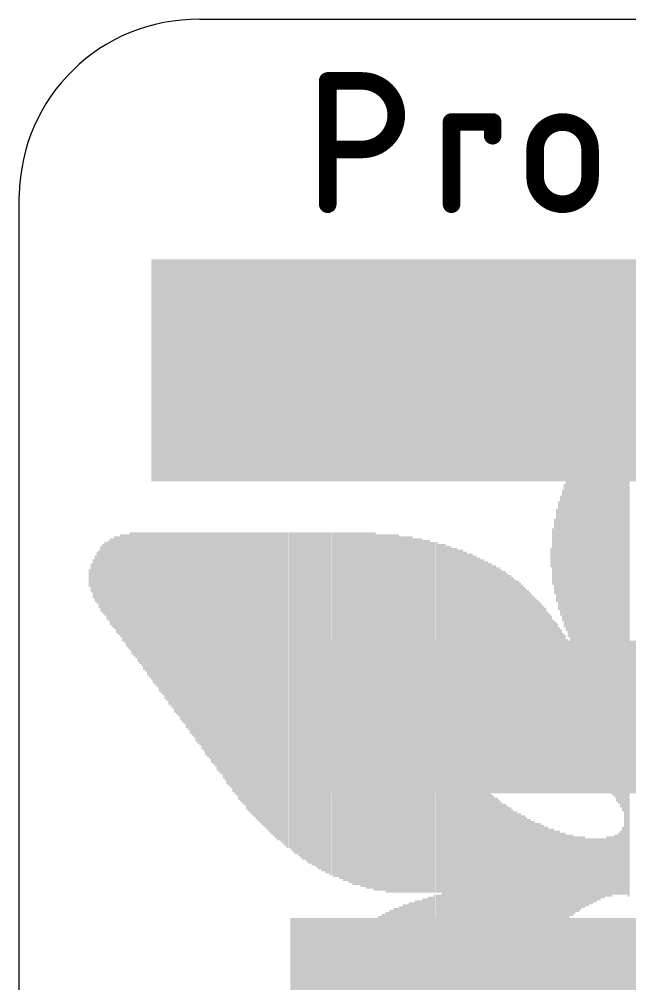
# Model space of a CAD drawing. Extents: x -5 to 27.9, y -6.2 to 6.2.
# Drawn here: x -4.95 to -0.55, y -0.92 to 6.03 of the extents above; entities that cross this region are included whole.
import ezdxf

# ---------------------------------------------------------------- set-up
doc = ezdxf.new("R2010")
doc.units = 0
for name, color, linetype in [('1', 12, 'CONTINUOUS'), ('20', 53, 'CONTINUOUS'), ('21', 40, 'CONTINUOUS'), ('22', 6, 'CONTINUOUS'), ('29', 253, 'CONTINUOUS')]:
    doc.layers.add(name, color=color, linetype=linetype)

# ---------------------------------------------------------------- blocks, each defined once
blk = doc.blocks.new('RECT')
blk.add_solid([(-0.5, -0.5), (0.5, -0.5), (-0.5, 0.5), (0.5, 0.5)])

msp = doc.modelspace()

# ---------------------------------------------------------------- linework, layer by layer
at = {"layer": '20'}
for p, q in [((-3.653, 6.0325), (26.4754, 6.0325)), ((-4.953, -4.7625), (-4.953, 4.7625))]:
    msp.add_line(p, q, dxfattribs=at)
msp.add_arc((-3.668, 4.7475), 1.2851, 89.3312, 179.3312, dxfattribs=at)
at = {"layer": '21'}
for points, const_width in [([(-2.6987, 5.588, 1), (-2.7623, 5.588)], 0.0635), ([(-2.7305, 5.6197, 1), (-2.7305, 5.5563)], 0.0635), ([(-2.4836, 5.0941, 1), (-2.4836, 5.588)], 0.127), ([(-2.4836, 5.6197, 1), (-2.4836, 5.5563)], 0.0635), ([(-2.4836, 5.5563, 1), (-2.4836, 5.6197)], 0.0635), ([(-1.8065, 5.2917, 1), (-1.87, 5.2917)], 0.0635), ([(-1.8382, 5.3234, 1), (-1.8382, 5.2599)], 0.0635), ([(-1.5101, 5.2917, 1), (-1.5736, 5.2917)], 0.0635), ([(-1.5419, 5.2599, 1), (-1.5419, 5.3234)], 0.0635), ([(-0.8403, 5.0941, 1), (-1.2354, 5.0941)], 0.127), ([(-1.5736, 5.1929, 1), (-1.5101, 5.1929)], 0.0635), ([(-2.7305, 5.1259, 1), (-2.7305, 5.0624)], 0.0635), ([(-2.4836, 5.1259, 1), (-2.4836, 5.0624)], 0.0635), ([(-2.4836, 5.0624, 1), (-2.4836, 5.1259)], 0.0635), ([(-1.2037, 5.0941, 1), (-1.2672, 5.0941)], 0.0635), ([(-0.8086, 5.0941, 1), (-0.8721, 5.0941)], 0.0635), ([(-1.2672, 5.0941, 1), (-1.2037, 5.0941)], 0.0635), ([(-0.8721, 5.0941, 1), (-0.8086, 5.0941)], 0.0635), ([(-1.2037, 4.8966, 1), (-1.2672, 4.8966)], 0.0635), ([(-1.2354, 4.8966, 1), (-0.8403, 4.8966)], 0.127), ([(-0.8086, 4.8966, 1), (-0.8721, 4.8966)], 0.0635), ([(-1.2672, 4.8966, 1), (-1.2037, 4.8966)], 0.0635), ([(-0.8721, 4.8966, 1), (-0.8086, 4.8966)], 0.0635), ([(-2.7623, 4.699, 1), (-2.6987, 4.699)], 0.0635), ([(-1.87, 4.699, 1), (-1.8065, 4.699)], 0.0635)]:
    msp.add_lwpolyline(points, format="xyb", dxfattribs=dict(at, const_width=const_width))
at = {"layer": '21', "const_width": 0.127}
for points in [[(-2.7305, 4.699), (-2.7305, 5.588)], [(-2.7305, 5.588), (-2.4836, 5.588)], [(-1.8382, 4.699), (-1.8382, 5.2917)], [(-1.8382, 5.2917), (-1.5419, 5.2917)], [(-1.5419, 5.2917), (-1.5419, 5.1929)], [(-2.4836, 5.0941), (-2.7305, 5.0941)], [(-1.2354, 4.8966), (-1.2354, 5.0941)], [(-0.8403, 5.0941), (-0.8403, 4.8966)]]:
    msp.add_lwpolyline(points, dxfattribs=at)

# ---------------------------------------------------------------- block references
at = {"layer": '1', "xscale": 7.5, "yscale": 1.5}
msp.add_blockref('RECT', (-0.2, 3.5), dxfattribs=at)
at = {"layer": '1', "xscale": 6.5}
for p in [(0.3, 1), (0.3, -1)]:
    msp.add_blockref('RECT', p, dxfattribs=at)
at = {"layer": '22', "rotation": 90}
for p, xscale, yscale in [((-0.5893, 1.571), 3.702, 0.014), ((-0.5753, 1.578), 3.716, 0.014), ((-0.5614, 1.585), 3.7579, 0.0139), ((-0.6312, 1.8714), 2.9895, 0.014), ((-0.6172, 1.8644), 3.0315, 0.014), ((-0.6033, 1.8644), 3.0873, 0.0139), ((-0.6871, 1.8644), 2.8359, 0.014), ((-0.6731, 1.8714), 2.8779, 0.014), ((-0.6591, 1.8714), 2.9057, 0.014), ((-0.6452, 1.8644), 2.9477, 0.0139), ((-0.7429, 1.8574), 2.7102, 0.0139), ((-0.729, 1.8574), 2.7381, 0.014), ((-0.715, 1.8574), 2.7661, 0.014), ((-0.7011, 1.8644), 2.8079, 0.0139), ((-0.7849, 1.8504), 2.6124, 0.0139), ((-0.7709, 1.8504), 2.6404, 0.014), ((-0.7569, 1.8504), 2.6682, 0.014), ((-0.8268, 1.8294), 2.5146, 0.014), ((-0.8128, 1.8434), 2.5426, 0.014), ((-0.7988, 1.8434), 2.5704, 0.014), ((-0.8687, 1.8155), 2.4029, 0.014), ((-0.8547, 1.8225), 2.4447, 0.014), ((-0.8407, 1.8225), 2.4727, 0.0139), ((-0.9106, 1.7876), 2.2911, 0.014), ((-0.8966, 1.7945), 2.333, 0.014), ((-0.8827, 1.8014), 2.3749, 0.0139), ((-0.9385, 1.7666), 2.2212, 0.014), ((-0.9246, 1.7806), 2.2771, 0.0139), ((-0.9805, 2.1648), 1.2573, 0.0139), ((-0.9665, 1.7456), 2.1514, 0.014), ((-0.9525, 1.7526), 2.1932, 0.014), ((-1.0084, 2.1717), 1.1036, 0.014), ((-0.9944, 2.1648), 1.1735, 0.014), ((-1.0224, 2.1647), 1.0338, 0.0139), ((-1.0503, 2.1647), 0.8662, 0.014), ((-1.0363, 2.1647), 0.95, 0.014), ((-1.0643, 2.1648), 0.7823, 0.0139), ((-1.0782, 2.1647), 0.6706, 0.014), ((-1.0922, 2.1577), 0.5448, 0.014), ((-4.2634, 1.9692), 0.6705, 0.014), ((-4.2494, 1.9552), 0.6985, 0.014), ((-4.2355, 1.9482), 0.7125, 0.0139), ((-4.2215, 1.9482), 0.7404, 0.014), ((-4.2075, 1.9342), 0.7684, 0.014), ((-4.1936, 1.9273), 0.7823, 0.0139), ((-4.1796, 1.9133), 0.8103, 0.014), ((-4.1656, 1.9063), 0.8242, 0.014), ((-4.1516, 1.9063), 0.8522, 0.014), ((-4.1376, 1.8923), 0.8802, 0.0139), ((-4.1237, 1.8854), 0.8941, 0.014), ((-4.1097, 1.8784), 0.9081, 0.014), ((-4.0957, 1.8644), 0.936, 0.0139), ((-4.0818, 1.8574), 0.95, 0.014), ((-4.0678, 1.8504), 0.964, 0.014), ((-4.0539, 1.8365), 0.9919, 0.0139), ((-4.0399, 1.8295), 1.0059, 0.014), ((-4.0259, 1.8155), 1.0338, 0.014), ((-4.0119, 1.8085), 1.0478, 0.014), ((-3.998, 1.8015), 1.0618, 0.0139), ((-3.984, 1.7876), 1.0897, 0.014), ((-3.97, 1.7806), 1.1037, 0.014), ((-3.9561, 1.7736), 1.1176, 0.0139), ((-3.9421, 1.7596), 1.1456, 0.014), ((-3.9281, 1.7526), 1.1596, 0.014), ((-3.9142, 1.7457), 1.1735, 0.0139), ((-3.9002, 1.7317), 1.2015, 0.014), ((-3.8862, 1.7247), 1.2154, 0.014), ((-3.8722, 1.7107), 1.2434, 0.014), ((-3.8583, 1.7038), 1.2573, 0.0139), ((-3.8443, 1.6967), 1.2713, 0.014), ((-3.8303, 1.6828), 1.2993, 0.014), ((-3.8164, 1.6758), 1.3132, 0.0139), ((-3.8024, 1.6688), 1.3272, 0.014), ((-3.7884, 1.6549), 1.3551, 0.014), ((-3.7745, 1.6479), 1.3691, 0.0139), ((-3.7605, 1.6409), 1.3831, 0.014), ((-3.7465, 1.6269), 1.411, 0.014), ((-3.7325, 1.6199), 1.425, 0.014), ((-3.7186, 1.6059), 1.4529, 0.0139), ((-3.7046, 1.599), 1.4669, 0.014), ((-3.6906, 1.5919), 1.4809, 0.014), ((-3.6766, 1.578), 1.5088, 0.0139), ((-3.6627, 1.571), 1.5228, 0.014), ((-3.6487, 1.5641), 1.5367, 0.014), ((-3.6348, 1.5501), 1.5647, 0.0139), ((-3.6208, 1.5431), 1.5787, 0.014), ((-3.6068, 1.5291), 1.6066, 0.014), ((-3.5928, 1.5221), 1.6206, 0.014), ((-3.5789, 1.5151), 1.6345, 0.0139), ((-3.5649, 1.5011), 1.6625, 0.014), ((-3.5509, 1.4942), 1.6764, 0.014), ((-3.537, 1.4872), 1.6904, 0.0139), ((-3.523, 1.4732), 1.7184, 0.014), ((-3.509, 1.4663), 1.7323, 0.014), ((-3.495, 1.4593), 1.7463, 0.0139), ((-3.4811, 1.4453), 1.7742, 0.014), ((-3.4671, 1.4383), 1.7882, 0.014), ((-3.4531, 1.4244), 1.8161, 0.014), ((-3.4392, 1.4174), 1.8301, 0.0139), ((-3.4252, 1.4103), 1.8441, 0.014), ((-3.4112, 1.3964), 1.872, 0.014), ((-3.3973, 1.3894), 1.886, 0.0139), ((-3.3833, 1.3824), 1.9, 0.014), ((-3.3693, 1.3685), 1.9279, 0.014), ((-3.3554, 1.3615), 1.9419, 0.0139), ((-3.3414, 1.3545), 1.9558, 0.014), ((-3.3274, 1.3475), 1.9698, 0.014), ((-3.3134, 1.3335), 1.9978, 0.014), ((-3.2995, 1.3266), 2.0117, 0.0139), ((-3.2855, 1.3196), 2.0257, 0.014), ((-3.2715, 1.3126), 2.0397, 0.014), ((-3.2576, 1.3056), 2.0536, 0.0139), ((-3.2436, 1.2986), 2.0676, 0.014), ((-3.2296, 1.2916), 2.0816, 0.014), ((-3.2157, 1.2847), 2.0955, 0.0139), ((-3.2017, 1.2776), 2.1095, 0.014), ((-3.1877, 1.2707), 2.1235, 0.014), ((-3.1737, 1.2637), 2.1375, 0.014), ((-3.1598, 1.2567), 2.1514, 0.0139), ((-3.1458, 1.2497), 2.1654, 0.014), ((-3.1318, 1.2427), 2.1794, 0.014), ((-3.1179, 1.2358), 2.1933, 0.0139), ((-3.1039, 1.2288), 2.2073, 0.014), ((-3.0899, 1.2218), 2.2213, 0.014), ((-3.076, 1.2218), 2.2213, 0.0139), ((-3.062, 1.2148), 2.2352, 0.014), ((-3.048, 1.2078), 2.2492, 0.014), ((-3.034, 1.2008), 2.2632, 0.014), ((-3.0201, 1.1938), 2.2772, 0.0139), ((-3.0061, 1.1938), 2.2772, 0.014), ((-2.9921, 1.1868), 2.2911, 0.014), ((-2.9782, 1.1799), 2.3051, 0.0139), ((-2.9642, 1.1728), 2.3191, 0.014), ((-2.9502, 1.1728), 2.3191, 0.014), ((-2.9363, 1.1659), 2.333, 0.0139), ((-2.9223, 1.1589), 2.347, 0.014), ((-2.9083, 1.1519), 2.361, 0.014), ((-2.8943, 1.1519), 2.361, 0.014), ((-2.8803, 1.145), 2.3749, 0.0139), ((-2.8664, 1.138), 2.3889, 0.014), ((-2.8524, 1.138), 2.3889, 0.014), ((-2.8384, 1.131), 2.4029, 0.0139), ((-2.8245, 1.131), 2.4029, 0.014), ((-2.8105, 1.124), 2.4169, 0.014), ((-2.7966, 1.117), 2.4308, 0.0139), ((-2.7826, 1.117), 2.4308, 0.014), ((-2.7686, 1.11), 2.4448, 0.014), ((-2.7546, 1.11), 2.4448, 0.014), ((-2.7407, 1.103), 2.4588, 0.0139), ((-2.7267, 1.103), 2.4588, 0.014), ((-2.7127, 1.096), 2.4727, 0.014), ((-2.6987, 1.096), 2.4727, 0.0139), ((-2.6848, 1.0891), 2.4867, 0.014), ((-2.6708, 1.0891), 2.4867, 0.014), ((-2.6568, 1.0891), 2.4867, 0.0139), ((-2.6429, 1.082), 2.5007, 0.014), ((-2.6289, 1.082), 2.5007, 0.014), ((-2.6149, 1.0751), 2.5146, 0.014), ((-2.601, 1.0751), 2.5146, 0.0139), ((-2.587, 1.0751), 2.5146, 0.014), ((-2.573, 1.0681), 2.5286, 0.014), ((-2.5591, 1.0681), 2.5286, 0.0139), ((-2.5451, 1.0611), 2.5426, 0.014), ((-2.5311, 1.0611), 2.5426, 0.014), ((-2.5171, 1.0611), 2.5426, 0.0139), ((-2.5032, 1.0611), 2.5426, 0.014), ((-2.4892, 1.0541), 2.5566, 0.014), ((-2.4752, 1.0541), 2.5566, 0.014), ((-2.4613, 1.0541), 2.5566, 0.0139), ((-2.4473, 1.0472), 2.5705, 0.014), ((-2.4333, 1.0472), 2.5705, 0.014), ((-2.4194, 1.0472), 2.5705, 0.0139), ((-2.4054, 1.0472), 2.5705, 0.014), ((-2.3914, 1.0402), 2.5845, 0.014), ((-2.3775, 1.0332), 2.5705, 0.0139), ((-2.3635, 1.0332), 2.5705, 0.014), ((-2.3495, 1.0332), 2.5705, 0.014), ((-2.3355, 1.0332), 2.5705, 0.014), ((-2.3216, 1.0332), 2.5705, 0.0139), ((-2.3076, 1.0262), 2.5845, 0.014), ((-2.2936, 1.0262), 2.5845, 0.014), ((-2.2797, 1.0262), 2.5845, 0.0139), ((-2.2657, 1.0262), 2.5845, 0.014), ((-2.2517, 1.0262), 2.5845, 0.014), ((-2.2378, 1.0262), 2.5845, 0.0139), ((-2.2238, 1.0262), 2.5845, 0.014), ((-2.2098, 1.0192), 2.5705, 0.014), ((-2.1958, 1.0192), 2.5705, 0.014), ((-2.1819, 1.0192), 2.5705, 0.0139), ((-2.1679, 1.0192), 2.5705, 0.014), ((-2.1539, 1.0192), 2.5705, 0.014), ((-2.14, 1.0192), 2.5705, 0.0139), ((-2.126, 1.0192), 2.5705, 0.014), ((-1.1062, 2.1578), 0.4051, 0.014), ((-4.3612, 1.9971), 0.475, 0.014), ((-4.3472, 1.997), 0.5029, 0.014), ((-4.3333, 1.997), 0.5309, 0.0139), ((-4.3193, 1.9831), 0.5588, 0.014), ((-4.3053, 1.9831), 0.5868, 0.014), ((-4.2913, 1.9761), 0.6286, 0.014), ((-4.2774, 1.9691), 0.6426, 0.0139), ((-2.112, 1.0122), 2.5565, 0.014), ((-2.0981, 1.0122), 2.5565, 0.0139), ((-2.0841, 1.0122), 2.5565, 0.014), ((-2.0701, 1.0122), 2.5565, 0.014), ((-2.0561, 1.0122), 2.5565, 0.014), ((-2.0421, 1.0052), 2.5426, 0.0139), ((-2.0282, 1.0052), 2.5426, 0.014), ((-2.0142, 1.0052), 2.5426, 0.014), ((-2.0003, 1.0052), 2.5426, 0.0139), ((-1.9863, 0.9982), 2.5286, 0.014), ((-1.9723, 0.9982), 2.5286, 0.014), ((-1.9584, 0.9982), 2.5286, 0.0139), ((-1.9444, 0.9982), 2.5286, 0.014), ((-1.9304, 0.9912), 2.5146, 0.014), ((-1.9164, 0.9912), 2.5146, 0.014), ((-1.9025, -0.3709), 5.2387, 0.0139), ((-1.8885, -0.3709), 5.2387, 0.014), ((-1.8745, -0.3778), 5.2248, 0.014), ((-1.8606, -0.3708), 5.2108, 0.0139), ((-1.8466, -0.3708), 5.2108, 0.014), ((-4.4031, 1.997), 0.3353, 0.014), ((-4.3891, 2.0041), 0.3772, 0.014), ((-4.3752, 1.997), 0.4191, 0.0139), ((-1.8326, -0.3778), 5.1968, 0.014), ((-1.8187, -0.3709), 5.1829, 0.0139), ((-1.8047, -0.3709), 5.1829, 0.014), ((-1.7907, -0.3779), 5.1689, 0.014), ((-1.7767, -0.3709), 5.1549, 0.014), ((-1.7628, -0.3709), 5.1549, 0.0139), ((-1.7488, -0.3778), 5.141, 0.014), ((-1.7348, -0.3708), 5.127, 0.014), ((-1.7208, 1.4732), 1.411, 0.0139), ((-1.7069, 1.4872), 1.383, 0.014), ((-1.6929, 1.4942), 1.3691, 0.014), ((-1.679, 1.4942), 1.3411, 0.0139), ((-1.665, 1.4942), 1.3411, 0.014), ((-1.1201, 2.1507), 0.1397, 0.0139), ((-4.431, 2.004), 0.2095, 0.014), ((-4.4171, 1.9971), 0.2794, 0.0139), ((-1.651, 1.4942), 1.3131, 0.014), ((-1.637, 1.4942), 1.3131, 0.014), ((-1.6231, 1.4872), 1.2992, 0.0139), ((-1.6091, 1.4942), 1.2853, 0.014), ((-1.5951, 1.4871), 1.2713, 0.014), ((-1.5812, 1.4871), 1.2713, 0.0139), ((-1.5672, 1.4802), 1.2573, 0.014), ((-1.5532, 1.4802), 1.2573, 0.014), ((-1.5393, 1.4732), 1.2434, 0.0139), ((-1.5253, 1.4732), 1.2434, 0.014), ((-4.445, 2.004), 0.1257, 0.014), ((-1.5113, 1.4662), 1.2294, 0.014), ((-1.4973, 1.4662), 1.2294, 0.014), ((-1.4834, 1.4592), 1.2154, 0.0139), ((-1.4694, 1.4523), 1.2015, 0.014), ((-1.4554, 1.4523), 1.2015, 0.014), ((-1.4415, 1.4453), 1.1875, 0.0139), ((-1.4275, 1.4313), 1.1874, 0.014), ((-1.4135, 1.4313), 1.1874, 0.014), ((-1.3996, 1.4243), 1.1734, 0.0139), ((-1.3856, 1.4174), 1.1595, 0.014), ((-1.3716, 1.4103), 1.1455, 0.014), ((-1.3576, 1.4103), 1.1455, 0.014), ((-1.3437, 1.3963), 1.1455, 0.0139), ((-1.3297, 1.3894), 1.1316, 0.014), ((-1.3157, 1.3824), 1.1176, 0.014), ((-1.3017, 1.3754), 1.1036, 0.0139), ((-1.2878, 1.3615), 1.1037, 0.014), ((-1.2738, 1.3545), 1.0897, 0.014), ((-1.2599, 1.3475), 1.0757, 0.0139), ((-1.2459, 1.3335), 1.0756, 0.014), ((-1.2319, 1.3266), 1.0617, 0.014), ((-1.2179, 1.3196), 1.0477, 0.014), ((-1.204, 1.3055), 1.0477, 0.0139), ((-1.19, 1.2986), 1.0338, 0.014), ((-1.176, 1.2846), 1.0338, 0.014), ((-1.1621, 1.2776), 1.0198, 0.0139), ((-1.1481, 1.2637), 0.9919, 0.014), ((-1.1341, 1.2497), 0.9919, 0.014), ((-1.1201, 1.2427), 0.9779, 0.0139), ((-1.1062, 1.2218), 0.9639, 0.014), ((-1.0922, 1.2147), 0.9499, 0.014), ((-1.0782, 1.2008), 0.95, 0.014), ((-1.0643, 1.1868), 0.922, 0.0139), ((-1.0503, 1.1728), 0.9221, 0.014), ((-1.0363, 1.1589), 0.8941, 0.014), ((-1.0224, 1.1449), 0.894, 0.0139), ((-1.0084, 1.131), 0.8661, 0.014), ((-0.9944, 1.117), 0.8661, 0.014), ((-0.9805, 1.103), 0.8382, 0.0139), ((-1.7208, -1.1322), 3.6042, 0.0139), ((-1.7069, -1.1532), 3.5623, 0.014), ((-1.6929, -1.1532), 3.5344, 0.014), ((-1.679, -1.1672), 3.5065, 0.0139), ((-1.665, -1.1742), 3.4925, 0.014), ((-1.651, -1.1811), 3.4506, 0.014), ((-1.637, -1.1881), 3.4366, 0.014), ((-1.6231, -1.1951), 3.4227, 0.0139), ((-1.6091, -1.1951), 3.3947, 0.014), ((-1.5951, -1.2021), 3.3807, 0.014), ((-1.5812, -1.209), 3.3667, 0.0139), ((-1.5672, -1.209), 3.3389, 0.014), ((-1.5532, -1.2161), 3.3249, 0.014), ((-1.5393, -1.223), 3.3109, 0.0139), ((-1.5253, -1.223), 3.283, 0.014), ((-1.5113, -1.223), 3.283, 0.014), ((-1.4973, -1.223), 3.255, 0.014), ((-1.4834, -1.23), 3.241, 0.0139), ((-1.4694, -1.2369), 3.2271, 0.014), ((-1.4554, -1.23), 3.2131, 0.014), ((-1.4415, -0.3639), 1.4529, 0.0139), ((-1.4275, -0.329), 1.3551, 0.014), ((-1.4135, -0.308), 1.3132, 0.014), ((-1.3996, -0.301), 1.2712, 0.0139), ((-1.3856, -0.294), 1.2294, 0.014), ((-1.3716, -0.28), 1.2014, 0.014), ((-1.3576, -0.2731), 1.1595, 0.014), ((-1.3437, -0.2591), 1.1316, 0.0139), ((-1.3297, -0.2591), 1.1036, 0.014), ((-1.3157, -0.2452), 1.0757, 0.014), ((-1.3017, -0.2451), 1.0478, 0.0139), ((-1.2878, -0.2381), 1.0058, 0.014), ((-1.2738, -0.2312), 0.9919, 0.014), ((-1.2599, -0.2312), 0.9639, 0.0139), ((-1.2459, -0.2242), 0.9499, 0.014), ((-1.2319, -0.2172), 0.9081, 0.014), ((-1.2179, -0.2102), 0.8941, 0.014), ((-1.204, -0.2032), 0.8802, 0.0139), ((-1.19, -0.2032), 0.8522, 0.014), ((-1.176, -0.1962), 0.8382, 0.014), ((-1.1621, -0.1962), 0.8102, 0.0139), ((-1.1481, -0.1893), 0.7963, 0.014), ((-0.6033, -0.0355), 0.4889, 0.0139), ((-1.1341, -0.1893), 0.7683, 0.014), ((-1.1201, -0.1822), 0.7543, 0.0139), ((-1.1062, -0.1753), 0.7404, 0.014), ((-1.0922, -0.1753), 0.7125, 0.014), ((-1.0782, -0.1683), 0.6985, 0.014), ((-1.0643, -0.1613), 0.6846, 0.0139), ((-1.0503, -0.1613), 0.6566, 0.014), ((-1.0363, -0.1613), 0.6566, 0.014), ((-1.0224, -0.1543), 0.6426, 0.0139), ((-1.0084, -0.1543), 0.6146, 0.014), ((-0.9944, -0.1474), 0.6007, 0.014), ((-0.9805, -0.1404), 0.5867, 0.0139), ((-0.9665, -0.1404), 0.5867, 0.014), ((-0.9385, -0.1333), 0.5449, 0.014), ((-0.9246, -0.1333), 0.5449, 0.0139), ((-0.6731, -0.0704), 0.4191, 0.014), ((-0.6591, -0.0635), 0.433, 0.014), ((-0.6452, -0.0635), 0.433, 0.0139), ((-0.6312, -0.0565), 0.447, 0.014), ((-0.6172, -0.0495), 0.461, 0.014), ((-0.9525, -0.1403), 0.5588, 0.014), ((-0.9106, -0.1264), 0.5309, 0.014), ((-0.8966, -0.1194), 0.5169, 0.014), ((-0.8827, -0.1194), 0.5169, 0.0139), ((-0.8687, -0.1194), 0.489, 0.014), ((-0.8547, -0.1194), 0.489, 0.014), ((-0.8407, -0.1124), 0.475, 0.0139), ((-0.8268, -0.1124), 0.475, 0.014), ((-0.8128, -0.1054), 0.461, 0.014), ((-0.7988, -0.1054), 0.461, 0.014), ((-0.7849, -0.0984), 0.447, 0.0139), ((-0.7709, -0.0984), 0.447, 0.014), ((-0.7569, -0.0915), 0.4331, 0.014), ((-0.7429, -0.0915), 0.4331, 0.0139), ((-0.729, -0.0844), 0.4191, 0.014), ((-0.715, -0.0775), 0.4331, 0.014), ((-0.7011, -0.0775), 0.4331, 0.0139), ((-0.6871, -0.0775), 0.4331, 0.014), ((-2.14, -1.705), 2.7381, 0.0139), ((-2.126, -1.698), 2.7242, 0.014), ((-2.112, -1.698), 2.7242, 0.014), ((-2.0981, -1.691), 2.7382, 0.0139), ((-2.0841, -1.684), 2.7242, 0.014), ((-2.0701, -1.684), 2.7242, 0.014), ((-2.0561, -1.684), 2.7242, 0.014), ((-2.0421, -1.6771), 2.7381, 0.0139), ((-2.0282, -1.6701), 2.7241, 0.014), ((-2.0142, -1.6701), 2.7241, 0.014), ((-2.0003, -1.6631), 2.7381, 0.0139), ((-1.9863, -1.6561), 2.7242, 0.014), ((-1.9723, -1.6561), 2.7242, 0.014), ((-1.9584, -1.6491), 2.7382, 0.0139), ((-1.9444, -1.6421), 2.7242, 0.014), ((-1.9304, -1.6421), 2.7242, 0.014), ((-1.9164, -1.6421), 2.7242, 0.014), ((-2.3076, -1.7679), 2.7241, 0.014), ((-2.2936, -1.7609), 2.7101, 0.014), ((-2.2797, -1.7539), 2.7241, 0.0139), ((-2.2657, -1.7539), 2.7241, 0.014), ((-2.2517, -1.7399), 2.7242, 0.014), ((-2.2378, -1.7399), 2.7242, 0.0139), ((-2.2238, -1.7399), 2.7242, 0.014), ((-2.2098, -1.726), 2.7241, 0.014), ((-2.1958, -1.726), 2.7241, 0.014), ((-2.1819, -1.7189), 2.7381, 0.0139), ((-2.1679, -1.712), 2.7241, 0.014), ((-2.1539, -1.712), 2.7241, 0.014), ((-2.4333, -1.8237), 2.6962, 0.014), ((-2.4194, -1.8168), 2.6823, 0.0139), ((-2.4054, -1.8098), 2.6963, 0.014), ((-2.3914, -1.8098), 2.6963, 0.014), ((-2.3775, -1.7958), 2.6962, 0.0139), ((-2.3635, -1.7888), 2.7102, 0.014), ((-2.3495, -1.7888), 2.7102, 0.014), ((-2.3355, -1.7748), 2.7102, 0.014), ((-2.3216, -1.7748), 2.7102, 0.0139), ((-2.5311, -1.8727), 2.6543, 0.014), ((-2.5171, -1.8727), 2.6543, 0.0139), ((-2.5032, -1.8587), 2.6543, 0.014), ((-2.4892, -1.8517), 2.6683, 0.014), ((-2.4752, -1.8447), 2.6822, 0.014), ((-2.4613, -1.8377), 2.6682, 0.0139), ((-2.4473, -1.8307), 2.6822, 0.014), ((-2.601, -1.9215), 2.6124, 0.0139), ((-2.587, -1.9075), 2.6124, 0.014), ((-2.573, -1.9006), 2.6263, 0.014), ((-2.5591, -1.8936), 2.6403, 0.0139), ((-2.5451, -1.8796), 2.6404, 0.014), ((-2.6708, -1.9635), 2.5565, 0.014), ((-2.6568, -1.9565), 2.5705, 0.0139), ((-2.6429, -1.9495), 2.5845, 0.014), ((-2.6289, -1.9355), 2.5844, 0.014), ((-2.6149, -1.9285), 2.5984, 0.014), ((-0.5753, -1.3417), 1.3411, 0.014), ((-0.5614, -1.3069), 1.3271, 0.0139), ((-2.7407, -2.0123), 2.5146, 0.0139), ((-2.7267, -2.0053), 2.5286, 0.014), ((-2.7127, -1.9914), 2.5285, 0.014), ((-2.6987, -1.9844), 2.5425, 0.0139), ((-2.6848, -1.9774), 2.5565, 0.014), ((-0.6312, -1.4396), 1.3691, 0.014), ((-0.6172, -1.4256), 1.3691, 0.014), ((-0.6033, -1.3907), 1.3551, 0.0139), ((-0.5893, -1.3697), 1.3412, 0.014), ((-2.7966, -2.0543), 2.4587, 0.0139), ((-2.7826, -2.0473), 2.4727, 0.014), ((-2.7686, -2.0333), 2.5006, 0.014), ((-2.7546, -2.0193), 2.5006, 0.014), ((-0.6871, -1.5234), 1.397, 0.014), ((-0.6731, -1.5094), 1.397, 0.014), ((-0.6591, -1.4885), 1.3831, 0.014), ((-0.6452, -1.4675), 1.369, 0.0139), ((-2.8524, -2.1031), 2.4168, 0.014), ((-2.8384, -2.0892), 2.4169, 0.0139), ((-2.8245, -2.0822), 2.4308, 0.014), ((-2.8105, -2.0682), 2.4588, 0.014), ((-0.7429, -1.6002), 1.411, 0.0139), ((-0.729, -1.5862), 1.411, 0.014), ((-0.715, -1.5653), 1.397, 0.014), ((-0.7011, -1.5513), 1.397, 0.0139), ((-0.7709, -1.6281), 1.4109, 0.014), ((-0.7569, -1.6142), 1.411, 0.014)]:
    msp.add_blockref('RECT', p, dxfattribs=dict(at, xscale=xscale, yscale=yscale))
at = {"layer": '29'}
for p, xscale, yscale in [((-0.2, 3.5), 7.6016, 1.6016), ((0.3, 1), 6.6016, 1.1016), ((0.3, -1), 6.6016, 1.1016)]:
    msp.add_blockref('RECT', p, dxfattribs=dict(at, xscale=xscale, yscale=yscale))

doc.saveas('drawing.dxf')
